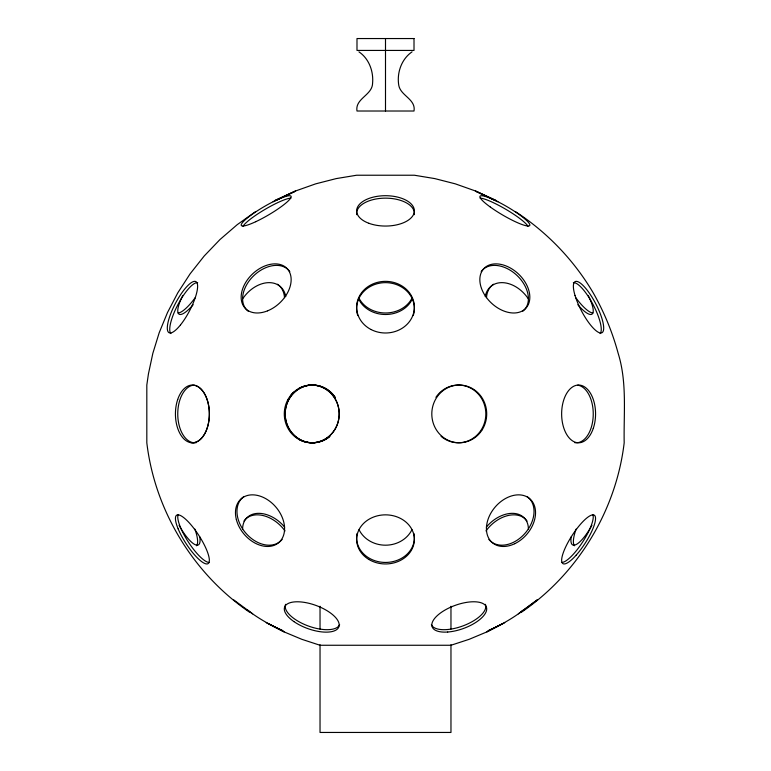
<?xml version="1.0" encoding="UTF-8"?>
<svg xmlns="http://www.w3.org/2000/svg" width="771" height="771" viewBox="0 0 771 771"><rect width="100%" height="100%" fill="white"/><g stroke="black" fill="none" stroke-linecap="round" stroke-linejoin="round"><path stroke-width="1.16" d="M412.051 51.85C401.354 59.136 396.631 73.1 398.819 85.581C400.814 95.845 416.041 99.295 414.008 111.014L356.992 111.014C354.911 98.457 372.412 95.19 372.586 83.22C373.636 71.385 369.039 58.673 358.949 51.85M521.716 612.029C577.913 573.557 616.174 510.431 624.182 442.785C623.614 412.88 627.208 382.416 618.169 353.359C612.453 332.176 604.021 311.841 593.178 292.778C573.903 260.145 547.082 232.167 515.298 211.533M520.444 612.338L537.223 599.925L518.382 613.832M255.702 211.533L237.237 224.65L219.986 239.54L204.199 256.011L190.1 273.84L177.822 292.778L167.5 312.534L159.163 332.821L152.831 353.359L148.437 373.877L146.818 385.047L146.818 442.785C154.826 510.431 193.087 573.557 249.284 612.029M504.764 622.679L487.185 631.777L469.192 639.304L450.968 645.26L320.032 645.26L301.808 639.304L283.815 631.777L266.236 622.679M502.653 623.594L486.78 631.777L497.893 626.1M273.107 201.732L295.572 191.092L275.478 200.566M275.131 200.325L295.216 191.092L315.676 183.855L336.233 178.593L356.636 175.229L414.364 175.229L434.767 178.593L455.324 183.855L475.784 191.092L495.869 200.325M495.522 200.566L475.428 191.092L497.893 201.732M273.107 626.1L284.22 631.777L268.347 623.594M233.777 599.925L252.618 613.832M450.968 606.247L450.968 629.078M450.968 644.71L450.968 732.45L320.032 732.45L320.032 644.71M385.5 38.55L385.5 111.014M320.032 606.247L320.032 629.078M480.14 198.147A28.864 4.693 30.4 0 1 505.786 209.278A28.864 4.693 30.4 0 1 527.981 226.269M243.019 226.269A28.864 4.693 -30.4 0 1 265.214 209.278A28.864 4.693 -30.4 0 1 290.86 198.147M356.751 214.685A28.864 15.179 0 0 1 385.5 198.147A28.864 15.179 0 0 1 414.249 214.685M248.185 311.205A28.864 19.863 -43.6 0 1 253.9 275.546A28.864 19.863 -43.6 0 1 289.8 271.623M481.2 271.623A28.864 19.863 43.6 0 1 517.1 275.546A28.864 19.863 43.6 0 1 522.815 311.205M357.754 315.561A28.864 25.819 0 0 1 385.5 282.639A28.864 25.819 0 0 1 413.246 315.561M435.923 397.306A28.864 27.457 -90 0 1 474.685 390.695A28.864 27.457 -90 0 1 480.073 431.596A28.864 27.457 -90 0 1 441.07 436.328M577.807 385.172A28.864 16.962 -90 0 1 593.178 416.513A28.864 16.962 -90 0 1 574.752 442.67M573.354 282.678A28.864 7.98 62.3 0 1 593.159 304.747A28.864 7.98 62.3 0 1 600.108 333.573M592.909 312.987A28.864 7.585 57 0 1 575.735 297.635M588.389 295.804A28.864 7.585 57 0 1 592.205 313.99A28.864 7.585 57 0 1 577.845 304.728M486.482 297.673A28.864 20.884 49.6 0 1 493.517 284.239M485.248 296.604A28.864 20.884 49.6 0 1 503.068 282.668A28.864 20.884 49.6 0 1 528.395 298.955M411.965 298.232A28.864 24.556 0 0 1 385.5 312.987A28.864 24.556 0 0 1 359.035 298.232M412.34 298.984A28.864 24.556 0 0 1 385.5 314.501A28.864 24.556 0 0 1 358.66 298.984M299.129 388.276A28.864 27.457 -90 0 1 339.192 413.921A28.864 27.457 -90 0 1 299.129 439.557M291.043 394.964A28.864 27.457 -90 0 1 293.712 392.15M277.483 284.239A28.864 20.884 -49.6 0 1 284.518 297.673M242.605 298.955A28.864 20.884 -49.6 0 1 267.932 282.668A28.864 20.884 -49.6 0 1 285.752 296.604M193.926 385.172A28.864 16.962 -90 0 1 209.298 416.513A28.864 16.962 -90 0 1 190.871 442.67M196.248 442.67A28.864 16.962 -90 0 1 177.822 416.513A28.864 16.962 -90 0 1 193.193 385.172M195.265 297.635A28.864 7.585 -57 0 1 178.091 312.987M193.155 304.728A28.864 7.585 -57 0 1 178.795 313.99A28.864 7.585 -57 0 1 182.611 295.804M170.892 333.573A28.864 7.98 -62.3 0 1 177.841 304.747A28.864 7.98 -62.3 0 1 197.646 282.678M413.882 533.426A28.864 24.556 0 0 1 385.5 562.445A28.864 24.556 0 0 1 357.118 533.426M526.94 496.447A28.864 20.884 -49.6 0 1 524.858 533.513A28.864 20.884 -49.6 0 1 488.862 539.421M485.364 604.319A28.864 12.278 -20 0 1 463.361 625.753A28.864 12.278 -20 0 1 431.375 624.703M592.899 514.845A28.864 7.585 -57 0 1 582.635 542.023A28.864 7.585 -57 0 1 561.972 562.445M574.53 545.772A28.864 7.98 -62.3 0 1 576.101 529.099M591.926 525.369A28.864 7.98 -62.3 0 1 576.467 544.355A28.864 7.98 -62.3 0 1 571.215 536.867M524.116 609.476A28.864 4.693 -30.4 0 1 488.93 630.158M485.99 530.949A28.864 19.863 -43.6 0 1 527.046 521.08M486.347 527.104A28.864 19.863 -43.6 0 1 513.37 513.361A28.864 19.863 -43.6 0 1 528.405 529.128M411.965 529.677A28.864 25.819 0 0 1 385.5 545.193A28.864 25.819 0 0 1 359.035 529.677M243.954 521.08A28.864 19.863 43.6 0 1 285.01 530.949M242.595 529.128A28.864 19.863 43.6 0 1 257.63 513.361A28.864 19.863 43.6 0 1 284.653 527.104M194.899 529.099A28.864 7.98 62.3 0 1 196.47 545.772M199.785 536.867A28.864 7.98 62.3 0 1 194.533 544.355A28.864 7.98 62.3 0 1 179.074 525.369M282.07 630.158A28.864 4.693 30.4 0 1 246.884 609.476M209.028 562.445A28.864 7.585 57 0 1 188.365 542.023A28.864 7.585 57 0 1 178.101 514.845M339.625 624.703A28.864 12.278 20 0 1 307.639 625.753A28.864 12.278 20 0 1 285.636 604.319M282.138 539.421A28.864 20.884 49.6 0 1 246.142 533.513A28.864 20.884 49.6 0 1 244.06 496.447M414.008 38.55L356.992 38.55L356.992 50.433L414.008 50.433L414.008 38.55M490.346 207.062A28.864 4.693 30.4 0 0 529.725 225.508A28.864 4.693 30.4 0 0 494.462 200.065A28.864 4.693 30.4 0 0 490.346 207.062M255.77 221.691A28.864 4.693 -30.4 0 0 291.043 196.248A28.864 4.693 -30.4 0 0 251.654 214.695A28.864 4.693 -30.4 0 0 255.77 221.691M368.875 223.282A28.864 15.179 0 0 0 414.249 212.247A28.864 15.179 0 0 0 373.376 197.106A28.864 15.179 0 0 0 368.875 223.282M267.547 310.848A28.864 19.863 -43.6 0 0 287.082 268.549A28.864 19.863 -43.6 0 0 243.848 285.896A28.864 19.863 -43.6 0 0 267.547 310.848M481.49 288.441A28.864 19.863 43.6 0 0 524.251 309.691A28.864 19.863 43.6 0 0 508.783 267.161A28.864 19.863 43.6 0 0 481.49 288.441M371.063 329.535A28.864 25.819 0 0 0 414.364 307.176A28.864 25.819 0 0 0 371.063 284.817A28.864 25.819 0 0 0 371.063 329.535M287.969 399.484A28.864 27.457 90 0 0 311.744 442.785A28.864 27.457 90 0 0 335.52 399.484A28.864 27.457 90 0 0 287.969 399.484M290.927 431.596A28.864 27.457 -90 0 0 329.93 436.328A28.864 27.457 90 0 1 290.927 431.596A28.864 27.457 90 0 1 296.315 390.695A28.864 27.457 -90 0 1 335.077 397.306A28.864 27.457 90 0 0 296.315 390.695A28.864 27.457 -90 0 0 290.927 431.596M481.702 430.536A28.864 27.457 -90 0 0 461.723 385.172A28.864 27.457 -90 0 0 434.343 426.045A28.864 27.457 -90 0 0 481.702 430.536M593.294 428.348A28.864 16.962 -90 0 0 578.597 385.047A28.864 16.962 -90 0 0 563.909 428.348A28.864 16.962 -90 0 0 593.294 428.348M575.031 295.495A28.864 7.98 62.3 0 0 601.284 332.956A28.864 7.98 62.3 0 0 589.304 293.067A28.864 7.98 62.3 0 0 575.031 295.495M180.501 324.919A28.864 7.98 -62.3 0 0 196.47 282.061A28.864 7.98 -62.3 0 0 170.41 314.539A28.864 7.98 -62.3 0 0 180.501 324.919M177.706 399.484A28.864 16.962 90 0 0 192.403 442.785A28.864 16.962 90 0 0 207.091 399.484A28.864 16.962 90 0 0 177.706 399.484M368.875 559.476A28.864 24.556 0 0 0 414.249 541.608A28.864 24.556 0 0 0 373.376 517.119A28.864 24.556 0 0 0 368.875 559.476M514.749 543.7A28.864 20.884 -49.6 0 0 530.111 499.049A28.864 20.884 -49.6 0 0 488.091 519.23A28.864 20.884 -49.6 0 0 514.749 543.7M447.72 632.018A28.864 12.278 -20 0 0 486.597 607.847A28.864 12.278 -20 0 0 443.45 610.998A28.864 12.278 -20 0 0 447.72 632.018M576.245 555.081A28.864 7.585 -57 0 0 594.325 515.201A28.864 7.585 -57 0 0 565.23 547.921A28.864 7.585 -57 0 0 576.245 555.081M178.14 528.848A28.864 7.585 57 0 0 207.495 563.88A28.864 7.585 57 0 0 191.565 525.485A28.864 7.585 57 0 0 178.14 528.848M293.915 621.59A28.864 12.278 20 0 0 338.739 627.151A28.864 12.278 20 0 0 302.569 602.122A28.864 12.278 20 0 0 293.915 621.59M236.34 519.461A28.864 20.884 49.6 0 0 277.483 543.594A28.864 20.884 49.6 0 0 266.226 498.924A28.864 20.884 49.6 0 0 236.34 519.461"/></g></svg>
